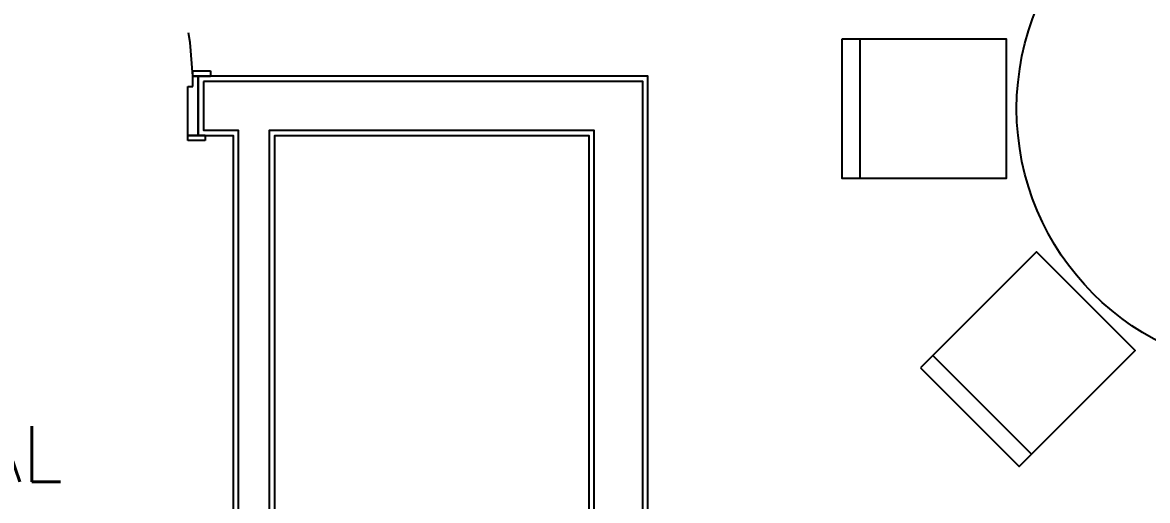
# Model space of a CAD drawing. Header units: millimetres. Extents: x 188.6 to 263.2, y 40.1 to 120.1.
# Drawn here: x 230.28 to 233.506, y 50.835 to 52.205 of the extents above; entities that cross this region are included whole.
import ezdxf

# ---------------------------------------------------------------- set-up
doc = ezdxf.new("R2010")
doc.units = ezdxf.units.MM
doc.linetypes.add('XREF_305_306$0$XREF-TIPO$0$HIDDEN2', pattern=[0.1875, 0.125, -0.0625])
for name, color, linetype in [('ARQ', 8, 'Continuous'), ('ARQ-BASE', 8, 'Continuous'), ('INC-HID-TEXTO', 7, 'Continuous')]:
    doc.layers.add(name, color=color, linetype=linetype)
doc.styles.add('60-100', font='romans.shx', dxfattribs={"height": 0.16})
doc.styles.add('60-75', font='romans.shx', dxfattribs={"height": 0.12})
doc.dimstyles.new('SETAS75', dxfattribs={"dimtxt": 0.16, "dimasz": 0.15, "dimexe": 0.15, "dimexo": 0, "dimgap": 0.1, "dimtad": 1, "dimzin": 10, "dimdsep": 46, "dimtxsty": '60-100', "dimblk1": 'OPEN', "dimblk2": 'OPEN', "dimsah": 1, "dimcen": 0, "dimclrd": 244, "dimclre": 244, "dimclrt": 7, "dimadec": 0, "dimazin": 0, "dimtfac": 1, "dimtix": 1, "dimtmove": 2, "dimatfit": 3, "dimldrblk": 'OPEN', "dimfxl": 0.15, "dimtolj": 1, "dimtzin": 6, "dimarcsym": 0})

# ---------------------------------------------------------------- blocks, each defined once
blk = doc.blocks.new('arq-3pav')
at = {"layer": 'ARQ'}
for p, q in [((25.7603, 11.81), (25.8103, 11.81)), ((25.7603, 11.795), (25.7603, 11.81)), ((25.8103, 11.81), (25.8103, 11.795)), ((25.7603, 11.765), (25.7603, 11.795)), ((25.7603, 11.795), (25.8103, 11.795)), ((25.7753, 11.795), (25.7603, 11.795)), ((25.7753, 11.625), (25.7753, 11.795)), ((25.7453, 11.765), (25.7603, 11.765)), ((25.7453, 11.625), (25.7453, 11.765)), ((25.7953, 11.625), (25.7453, 11.625)), ((25.7453, 11.61), (25.7453, 11.625)), ((25.7453, 11.625), (25.7753, 11.625)), ((25.7953, 11.625), (25.7953, 11.61)), ((25.7953, 11.61), (25.7453, 11.61))]:
    blk.add_line(p, q, dxfattribs=at)
for points in [[(27.6226, 11.9014), (28.0926, 11.9014), (28.0926, 11.5014), (27.6226, 11.5014)], [(27.6226, 11.9014), (27.6726, 11.9014), (27.6726, 11.5014), (27.6226, 11.5014)]]:
    blk.add_lwpolyline(points, close=True, dxfattribs=at)
for points in [[(25.7903, 11.78), (25.7903, 11.64), (25.8903, 11.64), (25.8903, 9.7301), (25.7553, 9.7301)], [(25.7753, 11.795), (25.7753, 11.625), (25.8753, 11.625), (25.8753, 9.7451)], [(25.8753, 9.575), (25.8753, 9.5749), (26.1983, 9.5749), (26.1983, 9.7449), (25.9953, 9.7449), (25.9953, 11.625), (26.8953, 11.625), (26.8953, 10.495), (26.8953, 10.495), (26.8953, 10.375), (26.8953, 10.375), (26.8953, 9.7449), (26.8283, 9.7449), (26.8283, 9.5749), (27.1903, 9.5749), (27.1903, 9.7449), (27.0653, 9.7449), (27.0653, 11.795), (25.7753, 11.795)], [(25.8774, 9.5899), (26.1833, 9.5899), (26.1833, 9.7299), (25.9803, 9.7299), (25.9803, 11.64), (26.9103, 11.64), (26.9103, 10.48), (26.9103, 10.48), (26.9103, 10.39), (26.9103, 10.39), (26.9103, 9.7299), (26.8433, 9.7299), (26.8433, 9.5899), (27.1753, 9.5899), (27.1753, 9.7299), (27.0503, 9.7299), (27.0503, 11.78), (25.7903, 11.78)], [(27.8473, 10.9589), (28.1301, 10.6761), (28.4625, 11.0084), (28.1796, 11.2912), (27.8473, 10.9589)], [(27.8826, 10.9942), (28.1655, 10.7114)]]:
    blk.add_lwpolyline(points, dxfattribs=at)
blk.add_circle((28.8726, 11.7014), 0.75, dxfattribs=at)
at = {"layer": 'ARQ', "color": 8, "linetype": 'XREF_305_306$0$XREF-TIPO$0$HIDDEN2'}
blk.add_arc((24.7534, 11.7634), 1.0074, 1.7972, 86.5923, dxfattribs=at)
blk = doc.blocks.new('_OPEN')
at = {"color": 0, "linetype": 'ByBlock'}
for p, q in [((-1, 0.167), (0, 0)), ((0, 0), (-1, -0.167)), ((0, 0), (-1, 0))]:
    blk.add_line(p, q, dxfattribs=at)

msp = doc.modelspace()

# ---------------------------------------------------------------- block references
msp.add_blockref('arq-3pav', (205.0084, 40.2568))

# ---------------------------------------------------------------- next in the draw order: texts
at = {"layer": 'ARQ-BASE', "color": 8, "style": '60-75'}
msp.add_text('HALL SOCIAL', height=0.16, dxfattribs=at).set_placement((229.0518, 50.8883))

# ---------------------------------------------------------------- next in the draw order: leaders
at = {"layer": 'INC-HID-TEXTO'}
msp.add_leader([(228.9015, 48.5969), (230.506, 53.175), (233.1248, 53.175)], dimstyle='SETAS75', dxfattribs=at)

doc.saveas('drawing.dxf')
